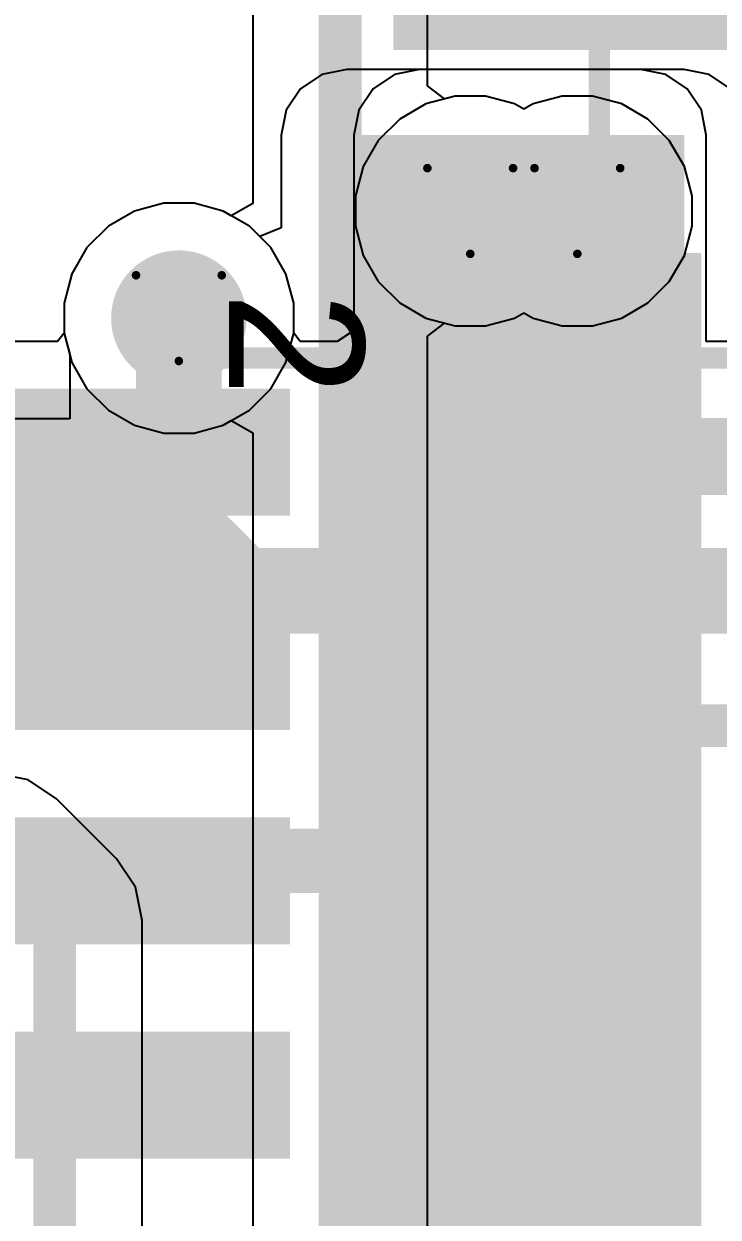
# Model space of a CAD drawing. Header units: inches. Extents: x -21 to 276, y -5 to 220.
# Drawn here: x 58.21 to 62.33, y 70.09 to 77.16 of the extents above; entities that cross this region are included whole.
import ezdxf

# ---------------------------------------------------------------- set-up
doc = ezdxf.new("R2010")
doc.units = ezdxf.units.IN
for name, color, linetype in [('Bottom Layer', 5, 'Continuous'), ('Bottom Overlay', 54, 'Continuous'), ('Bottom Paste', 16, 'Continuous'), ('Bottom Solder', 6, 'Continuous'), ('Drill Drawing', 1, 'Continuous'), ('Ground', 16, 'Continuous'), ('Power + Signal', 76, 'Continuous'), ('Top Layer', 1, 'Continuous'), ('Top Overlay', 2, 'Continuous'), ('Top Paste', 8, 'Continuous'), ('Top Solder', 216, 'Continuous'), ('Via Holes', 16, 'Continuous')]:
    doc.layers.add(name, color=color, linetype=linetype)
doc.styles.add('Arial', font='', dxfattribs={"height": 0.2})
doc.styles.get('Arial').set_extended_font_data('Arial')

# ---------------------------------------------------------------- blocks, each defined once
blk = doc.blocks.new('SOIC_16_B_56')
at = {"layer": 'Bottom Layer'}
for points in [[(1.435, -0.36), (3.385, -0.36), (3.385, -0.91), (1.435, -0.91)], [(1.435, -1.63), (3.385, -1.63), (3.385, -2.18), (1.435, -2.18)], [(1.435, -2.9), (3.385, -2.9), (3.385, -3.45), (1.435, -3.45)], [(1.435, -4.17), (3.385, -4.17), (3.385, -4.72), (1.435, -4.72)]]:
    blk.add_hatch(color=5, dxfattribs=at).paths.add_polyline_path(points)
at = {"layer": 'Bottom Overlay'}
blk.add_hatch(color=54, dxfattribs=at).paths.add_polyline_path([(-1.3111, -4.6482), (-1.0317, -4.6482), (-1.0317, -4.191), (-1.3111, -4.191)])
at = {"layer": 'Bottom Paste'}
for points in [[(1.435, -0.36), (3.385, -0.36), (3.385, -0.91), (1.435, -0.91)], [(1.435, -1.63), (3.385, -1.63), (3.385, -2.18), (1.435, -2.18)], [(1.435, -2.9), (3.385, -2.9), (3.385, -3.45), (1.435, -3.45)], [(1.435, -4.17), (3.385, -4.17), (3.385, -4.72), (1.435, -4.72)]]:
    blk.add_hatch(color=16, dxfattribs=at).paths.add_polyline_path(points)
at = {"layer": 'Bottom Solder'}
for points in [[(1.3334, -0.2584), (3.4866, -0.2584), (3.4866, -1.0116), (1.3334, -1.0116)], [(1.3334, -1.5284), (3.4866, -1.5284), (3.4866, -2.2816), (1.3334, -2.2816)], [(1.3334, -2.7984), (3.4866, -2.7984), (3.4866, -3.5516), (1.3334, -3.5516)], [(1.3334, -4.0684), (3.4866, -4.0684), (3.4866, -4.8216), (1.3334, -4.8216)]]:
    blk.add_hatch(color=6, dxfattribs=at).paths.add_polyline_path(points)
at = {"layer": 'Bottom Overlay'}
for points in [[(1.9638, -4.9022, 0.127, 0.127, 0), (1.9638, -5.0022, 0.127, 0.127, 0)], [(1.9588, -5.0038, 0.127, 0.127, 0), (-2.0798, -5.0038, 0.127, 0.127, 0)]]:
    blk.add_lwpolyline(points, format="xyseb", dxfattribs=at)
for points in [[(1.932, -4.9022, 0.0635, 0.0635, 1), (1.9955, -4.9022, 0.0635, 0.0635, 1)], [(1.927, -5.0038, 0.0635, 0.0635, 1), (1.9905, -5.0038, 0.0635, 0.0635, 1)], [(1.932, -5.0022, 0.0635, 0.0635, 1), (1.9955, -5.0022, 0.0635, 0.0635, 1)]]:
    blk.add_lwpolyline(points, format="xyseb", close=True, dxfattribs=at)
blk = doc.blocks.new('91304_99_052R2_132')
at = {"layer": 'Top Layer'}
for points in [[(-11.1, 3.1), (-11.7, 3.1), (-11.7, 5.1), (-11.1, 5.1)], [(-10.3, 3.1), (-10.9, 3.1), (-10.9, 5.1), (-10.3, 5.1)], [(-9.5, 3.1), (-10.1, 3.1), (-10.1, 5.1), (-9.5, 5.1)], [(-8.7, 3.1), (-9.3, 3.1), (-9.3, 5.1), (-8.7, 5.1)], [(-7.9, 3.1), (-8.5, 3.1), (-8.5, 5.1), (-7.9, 5.1)], [(-7.1, 3.1), (-7.7, 3.1), (-7.7, 5.1), (-7.1, 5.1)], [(-6.3, 3.1), (-6.9, 3.1), (-6.9, 5.1), (-6.3, 5.1)], [(-5.5, 3.1), (-6.1, 3.1), (-6.1, 5.1), (-5.5, 5.1)]]:
    blk.add_hatch(color=1, dxfattribs=at).paths.add_polyline_path(points)
at = {"layer": 'Top Paste'}
for points in [[(-11.1, 3.1), (-11.7, 3.1), (-11.7, 5.1), (-11.1, 5.1)], [(-10.3, 3.1), (-10.9, 3.1), (-10.9, 5.1), (-10.3, 5.1)], [(-9.5, 3.1), (-10.1, 3.1), (-10.1, 5.1), (-9.5, 5.1)], [(-8.7, 3.1), (-9.3, 3.1), (-9.3, 5.1), (-8.7, 5.1)], [(-7.9, 3.1), (-8.5, 3.1), (-8.5, 5.1), (-7.9, 5.1)], [(-7.1, 3.1), (-7.7, 3.1), (-7.7, 5.1), (-7.1, 5.1)], [(-6.3, 3.1), (-6.9, 3.1), (-6.9, 5.1), (-6.3, 5.1)], [(-5.5, 3.1), (-6.1, 3.1), (-6.1, 5.1), (-5.5, 5.1)]]:
    blk.add_hatch(color=8, dxfattribs=at).paths.add_polyline_path(points)
at = {"layer": 'Top Solder'}
for points in [[(-10.9984, 2.9984), (-11.8016, 2.9984), (-11.8016, 5.2016), (-10.9984, 5.2016)], [(-10.1984, 2.9984), (-11.0016, 2.9984), (-11.0016, 5.2016), (-10.1984, 5.2016)], [(-9.3984, 2.9984), (-10.2016, 2.9984), (-10.2016, 5.2016), (-9.3984, 5.2016)], [(-8.5984, 2.9984), (-9.4016, 2.9984), (-9.4016, 5.2016), (-8.5984, 5.2016)], [(-7.7984, 2.9984), (-8.6016, 2.9984), (-8.6016, 5.2016), (-7.7984, 5.2016)], [(-6.9984, 2.9984), (-7.8016, 2.9984), (-7.8016, 5.2016), (-6.9984, 5.2016)], [(-6.1984, 2.9984), (-7.0016, 2.9984), (-7.0016, 5.2016), (-6.1984, 5.2016)], [(-5.3984, 2.9984), (-6.2016, 2.9984), (-6.2016, 5.2016), (-5.3984, 5.2016)]]:
    blk.add_hatch(color=216, dxfattribs=at).paths.add_polyline_path(points)
at = {"layer": 'Top Overlay'}
blk.add_lwpolyline([(-12.319, 4.5974, 0.127, 0.127, 0), (-15.0114, 4.5974, 0.127, 0.127, 0)], format="xyseb", dxfattribs=at)
blk.add_lwpolyline([(-12.3507, 4.5974, 0.0635, 0.0635, 1), (-12.2873, 4.5974, 0.0635, 0.0635, 1)], format="xyseb", close=True, dxfattribs=at)
at = {"layer": 'Top Overlay', "style": 'Arial'}
blk.add_text('2', height=0.8, dxfattribs=at).set_placement((-11.5721, 2.4024))
blk = doc.blocks.new('SMB__B_147')
at = {"layer": 'Bottom Overlay'}
for points in [[(3.7338, -1.347), (4.826, -1.347), (4.826, 1.6502), (3.7338, 1.6502)], [(2.5908, -1.9058), (4.826, -1.9058), (4.826, -1.2454), (2.5908, -1.2454)]]:
    blk.add_hatch(color=54, dxfattribs=at).paths.add_polyline_path(points)

msp = doc.modelspace()

# ---------------------------------------------------------------- hatches: boundary and pattern name
at = {"layer": 'Bottom Layer'}
for points in [[(60.5573, 39.7764), (61.8694, 39.7764), (61.8694, 76.4972), (60.5573, 76.4972)], [(56.6527, 73.073), (59.6876, 73.073), (59.6876, 73.914), (56.6527, 73.914)]]:
    msp.add_hatch(color=5, dxfattribs=at).paths.add_polyline_path(points)
h = msp.add_hatch(color=5, dxfattribs=at)
edge = h.paths.add_edge_path()
edge.add_arc((60.8584, 76.0476), 0.3, 0, 360)
h = msp.add_hatch(color=5, dxfattribs=at)
edge = h.paths.add_edge_path()
edge.add_arc((61.4934, 76.0476), 0.3, 0, 360)
h = msp.add_hatch(color=5, dxfattribs=at)
edge = h.paths.add_edge_path()
edge.add_arc((59.1312, 75.4126), 0.3, 0, 360)
at = {"layer": 'Bottom Solder'}
h = msp.add_hatch(color=6, dxfattribs=at)
edge = h.paths.add_edge_path()
edge.add_arc((60.8584, 76.0476), 0.4016, 0, 360)
h = msp.add_hatch(color=6, dxfattribs=at)
edge = h.paths.add_edge_path()
edge.add_arc((61.4934, 76.0476), 0.4016, 0, 360)
h = msp.add_hatch(color=6, dxfattribs=at)
edge = h.paths.add_edge_path()
edge.add_arc((59.1312, 75.4126), 0.4016, 0, 360)
at = {"layer": 'Ground'}
h = msp.add_hatch(color=16, dxfattribs=at)
edge = h.paths.add_edge_path()
edge.add_arc((60.8584, 76.0476), 0.3, 0, 360)
h = msp.add_hatch(color=16, dxfattribs=at)
edge = h.paths.add_edge_path()
edge.add_arc((61.4934, 76.0476), 0.3, 0, 360)
h = msp.add_hatch(color=16, dxfattribs=at)
edge = h.paths.add_edge_path()
edge.add_arc((59.1312, 75.4126), 0.3, 0, 360)
at = {"layer": 'Power + Signal'}
h = msp.add_hatch(color=76, dxfattribs=at)
edge = h.paths.add_edge_path()
edge.add_arc((60.8584, 76.0476), 0.3, 0, 360)
h = msp.add_hatch(color=76, dxfattribs=at)
edge = h.paths.add_edge_path()
edge.add_arc((61.4934, 76.0476), 0.3, 0, 360)
h = msp.add_hatch(color=76, dxfattribs=at)
edge = h.paths.add_edge_path()
edge.add_arc((59.1312, 75.4126), 0.3, 0, 360)
at = {"layer": 'Top Layer'}
msp.add_hatch(color=1, dxfattribs=at).paths.add_polyline_path([(60.1266, 75.1768), (62.1266, 75.1768), (62.1266, 76.4972), (60.1266, 76.4972)])
h = msp.add_hatch(color=1, dxfattribs=at)
edge = h.paths.add_edge_path()
edge.add_arc((60.8584, 76.0476), 0.3, 0, 360)
h = msp.add_hatch(color=1, dxfattribs=at)
edge = h.paths.add_edge_path()
edge.add_arc((61.4934, 76.0476), 0.3, 0, 360)
h = msp.add_hatch(color=1, dxfattribs=at)
edge = h.paths.add_edge_path()
edge.add_arc((59.1312, 75.4126), 0.3, 0, 360)
at = {"layer": 'Top Solder'}
h = msp.add_hatch(color=216, dxfattribs=at)
edge = h.paths.add_edge_path()
edge.add_arc((60.8584, 76.0476), 0.4016, 0, 360)
h = msp.add_hatch(color=216, dxfattribs=at)
edge = h.paths.add_edge_path()
edge.add_arc((61.4934, 76.0476), 0.4016, 0, 360)
h = msp.add_hatch(color=216, dxfattribs=at)
edge = h.paths.add_edge_path()
edge.add_arc((59.1312, 75.4126), 0.4016, 0, 360)
at = {"layer": 'Via Holes'}
h = msp.add_hatch(color=7, dxfattribs=at)
edge = h.paths.add_edge_path()
edge.add_arc((60.8584, 76.0476), 0.15, 0, 360)
h = msp.add_hatch(color=7, dxfattribs=at)
edge = h.paths.add_edge_path()
edge.add_arc((61.4934, 76.0476), 0.15, 0, 360)
h = msp.add_hatch(color=7, dxfattribs=at)
edge = h.paths.add_edge_path()
edge.add_arc((59.1312, 75.4126), 0.15, 0, 360)

# ---------------------------------------------------------------- linework, layer by layer
at = {"layer": 'Bottom Layer'}
for p, q in [((60.5573, 76.8857), (60.4086, 76.8561)), ((61.8694, 76.8857), (60.5573, 76.8857)), ((62.0181, 76.8561), (61.8694, 76.8857)), ((60.4086, 76.8561), (60.2826, 76.7719)), ((62.1441, 76.7719), (62.0181, 76.8561)), ((60.2826, 76.7719), (60.1984, 76.6459)), ((62.2283, 76.6459), (62.1441, 76.7719)), ((60.1984, 76.6459), (60.1688, 76.4972)), ((62.2579, 76.4972), (62.2283, 76.6459)), ((60.1688, 76.4972), (60.1688, 75.3386)), ((62.2579, 75.274), (62.2579, 76.4972)), ((59.0415, 76.0936), (58.8683, 76.0472)), ((59.2209, 76.0936), (59.0415, 76.0936)), ((59.3941, 76.0472), (59.2209, 76.0936)), ((58.8683, 76.0472), (58.7131, 75.9575)), ((59.5493, 75.9575), (59.3941, 76.0472)), ((58.7131, 75.9575), (58.5863, 75.8307)), ((59.6761, 75.8307), (59.5493, 75.9575)), ((58.5863, 75.8307), (58.4966, 75.6755)), ((59.7658, 75.6755), (59.6761, 75.8307)), ((58.4966, 75.6755), (58.4502, 75.5023)), ((59.8122, 75.5023), (59.7658, 75.6755)), ((58.4502, 75.5023), (58.4502, 75.3229)), ((59.8122, 75.3229), (59.8122, 75.5023)), ((58.4502, 75.3229), (58.4126, 75.274)), ((59.8498, 75.274), (59.8122, 75.3229)), ((60.1688, 75.3386), (60.0686, 75.274)), ((58.4126, 75.274), (57.5152, 75.274)), ((60.0686, 75.274), (59.8498, 75.274)), ((63.3492, 75.274), (62.2579, 75.274))]:
    msp.add_line(p, q, dxfattribs=at)
for points in [[(59.1312, 74.766, 0.381, 0.381, 0), (59.1312, 75.4126, 0.381, 0.381, 0)], [(58.9832, 74.618, 0.254, 0.254, 0), (59.1312, 74.766, 0.254, 0.254, 0)], [(56.9702, 74.618, 0.381, 0.381, 0), (58.7126, 74.618, 0.381, 0.381, 0)], [(58.7126, 74.618, 0.254, 0.254, 0), (58.9832, 74.618, 0.254, 0.254, 0)]]:
    msp.add_lwpolyline(points, format="xyseb", dxfattribs=at)
for points in [[(59.0359, 75.4126, 0.1905, 0.1905, 1), (59.2264, 75.4126, 0.1905, 0.1905, 1)], [(59.0359, 74.766, 0.1905, 0.1905, 1), (59.2264, 74.766, 0.1905, 0.1905, 1)], [(59.0677, 74.766, 0.127, 0.127, 1), (59.1947, 74.766, 0.127, 0.127, 1)], [(58.6173, 74.618, 0.1905, 0.1905, 1), (58.8078, 74.618, 0.1905, 0.1905, 1)], [(58.6491, 74.618, 0.127, 0.127, 1), (58.7761, 74.618, 0.127, 0.127, 1)], [(58.9197, 74.618, 0.127, 0.127, 1), (59.0467, 74.618, 0.127, 0.127, 1)], [(58.9197, 74.618, 0.127, 0.127, 1), (59.0467, 74.618, 0.127, 0.127, 1)]]:
    msp.add_lwpolyline(points, format="xyseb", close=True, dxfattribs=at)
at = {"layer": 'Drill Drawing'}
for points in [[(60.6044, 76.3016, 0.0508, 0.0508, 0), (61.1124, 76.3016, 0.0508, 0.0508, 0)], [(60.6044, 76.3016, 0.0508, 0.0508, 0), (60.8584, 75.7936, 0.0508, 0.0508, 0)], [(60.8584, 75.7936, 0.0508, 0.0508, 0), (61.1124, 76.3016, 0.0508, 0.0508, 0)], [(61.2394, 76.3016, 0.0508, 0.0508, 0), (61.7474, 76.3016, 0.0508, 0.0508, 0)], [(61.2394, 76.3016, 0.0508, 0.0508, 0), (61.4934, 75.7936, 0.0508, 0.0508, 0)], [(61.4934, 75.7936, 0.0508, 0.0508, 0), (61.7474, 76.3016, 0.0508, 0.0508, 0)], [(58.8772, 75.6666, 0.0508, 0.0508, 0), (59.3852, 75.6666, 0.0508, 0.0508, 0)], [(58.8772, 75.6666, 0.0508, 0.0508, 0), (59.1312, 75.1586, 0.0508, 0.0508, 0)], [(59.1312, 75.1586, 0.0508, 0.0508, 0), (59.3852, 75.6666, 0.0508, 0.0508, 0)]]:
    msp.add_lwpolyline(points, format="xyseb", dxfattribs=at)
for points in [[(60.5917, 76.3016, 0.0254, 0.0254, 1), (60.6171, 76.3016, 0.0254, 0.0254, 1)], [(60.5917, 76.3016, 0.0254, 0.0254, 1), (60.6171, 76.3016, 0.0254, 0.0254, 1)], [(61.0997, 76.3016, 0.0254, 0.0254, 1), (61.1251, 76.3016, 0.0254, 0.0254, 1)], [(61.0997, 76.3016, 0.0254, 0.0254, 1), (61.1251, 76.3016, 0.0254, 0.0254, 1)], [(61.2267, 76.3016, 0.0254, 0.0254, 1), (61.2521, 76.3016, 0.0254, 0.0254, 1)], [(61.2267, 76.3016, 0.0254, 0.0254, 1), (61.2521, 76.3016, 0.0254, 0.0254, 1)], [(61.7347, 76.3016, 0.0254, 0.0254, 1), (61.7601, 76.3016, 0.0254, 0.0254, 1)], [(61.7347, 76.3016, 0.0254, 0.0254, 1), (61.7601, 76.3016, 0.0254, 0.0254, 1)], [(60.8457, 75.7936, 0.0254, 0.0254, 1), (60.8711, 75.7936, 0.0254, 0.0254, 1)], [(60.8457, 75.7936, 0.0254, 0.0254, 1), (60.8711, 75.7936, 0.0254, 0.0254, 1)], [(61.4807, 75.7936, 0.0254, 0.0254, 1), (61.5061, 75.7936, 0.0254, 0.0254, 1)], [(61.4807, 75.7936, 0.0254, 0.0254, 1), (61.5061, 75.7936, 0.0254, 0.0254, 1)], [(58.8645, 75.6666, 0.0254, 0.0254, 1), (58.8899, 75.6666, 0.0254, 0.0254, 1)], [(58.8645, 75.6666, 0.0254, 0.0254, 1), (58.8899, 75.6666, 0.0254, 0.0254, 1)], [(59.3725, 75.6666, 0.0254, 0.0254, 1), (59.3979, 75.6666, 0.0254, 0.0254, 1)], [(59.3725, 75.6666, 0.0254, 0.0254, 1), (59.3979, 75.6666, 0.0254, 0.0254, 1)], [(59.1185, 75.1586, 0.0254, 0.0254, 1), (59.1439, 75.1586, 0.0254, 0.0254, 1)], [(59.1185, 75.1586, 0.0254, 0.0254, 1), (59.1439, 75.1586, 0.0254, 0.0254, 1)]]:
    msp.add_lwpolyline(points, format="xyseb", close=True, dxfattribs=at)
at = {"layer": 'Ground'}
for p, q in [((60.7687, 76.7286), (60.5955, 76.6822)), ((60.9481, 76.7286), (60.7687, 76.7286)), ((61.1213, 76.6822), (60.9481, 76.7286)), ((61.4037, 76.7286), (61.2305, 76.6822)), ((61.5831, 76.7286), (61.4037, 76.7286)), ((61.7563, 76.6822), (61.5831, 76.7286)), ((60.5955, 76.6822), (60.4403, 76.5925)), ((61.1759, 76.6506), (61.1213, 76.6822)), ((61.2305, 76.6822), (61.1759, 76.6506)), ((61.9115, 76.5925), (61.7563, 76.6822)), ((60.4403, 76.5925), (60.3135, 76.4657)), ((62.0383, 76.4657), (61.9115, 76.5925)), ((60.3135, 76.4657), (60.2238, 76.3105)), ((62.128, 76.3105), (62.0383, 76.4657)), ((60.2238, 76.3105), (60.1774, 76.1373)), ((62.1744, 76.1373), (62.128, 76.3105)), ((59.0415, 76.0936), (58.8683, 76.0472)), ((59.2209, 76.0936), (59.0415, 76.0936)), ((59.3941, 76.0472), (59.2209, 76.0936)), ((60.1774, 76.1373), (60.1774, 75.9579)), ((62.1744, 75.9579), (62.1744, 76.1373)), ((58.8683, 76.0472), (58.7131, 75.9575)), ((59.5493, 75.9575), (59.3941, 76.0472)), ((58.7131, 75.9575), (58.5863, 75.8307)), ((59.6761, 75.8307), (59.5493, 75.9575)), ((60.1774, 75.9579), (60.2238, 75.7847)), ((62.128, 75.7847), (62.1744, 75.9579)), ((58.5863, 75.8307), (58.4966, 75.6755)), ((59.7658, 75.6755), (59.6761, 75.8307)), ((60.2238, 75.7847), (60.3135, 75.6295)), ((62.0383, 75.6295), (62.128, 75.7847)), ((58.4966, 75.6755), (58.4502, 75.5023)), ((59.8122, 75.5023), (59.7658, 75.6755)), ((60.3135, 75.6295), (60.4403, 75.5027)), ((61.9115, 75.5027), (62.0383, 75.6295)), ((58.4502, 75.5023), (58.4502, 75.3229)), ((59.8122, 75.3229), (59.8122, 75.5023)), ((60.4403, 75.5027), (60.5955, 75.413)), ((61.7563, 75.413), (61.9115, 75.5027)), ((60.5955, 75.413), (60.7687, 75.3666)), ((60.9481, 75.3666), (61.1213, 75.413)), ((61.1213, 75.413), (61.1759, 75.4446)), ((61.1759, 75.4446), (61.2305, 75.413)), ((61.2305, 75.413), (61.4037, 75.3666)), ((61.5831, 75.3666), (61.7563, 75.413)), ((58.4502, 75.3229), (58.4966, 75.1497)), ((59.7658, 75.1497), (59.8122, 75.3229)), ((60.7687, 75.3666), (60.9481, 75.3666)), ((61.4037, 75.3666), (61.5831, 75.3666)), ((58.4966, 75.1497), (58.5863, 74.9945)), ((59.6761, 74.9945), (59.7658, 75.1497)), ((58.5863, 74.9945), (58.7131, 74.8677)), ((59.5493, 74.8677), (59.6761, 74.9945)), ((58.7131, 74.8677), (58.8683, 74.778)), ((59.3941, 74.778), (59.5493, 74.8677)), ((58.8683, 74.778), (59.0415, 74.7316)), ((59.2209, 74.7316), (59.3941, 74.778)), ((59.0415, 74.7316), (59.2209, 74.7316)), ((58.2382, 72.6757), (58.04, 72.7152)), ((58.4062, 72.5635), (58.2382, 72.6757)), ((58.7608, 72.2088), (58.4062, 72.5635)), ((58.8731, 72.0408), (58.7608, 72.2088)), ((58.9126, 71.8426), (58.8731, 72.0408)), ((58.9126, 63.7737), (58.9126, 71.8426))]:
    msp.add_line(p, q, dxfattribs=at)
for points in [[(58.04, 72.1972, 0.254, 0.254, 0), (58.3946, 71.8426, 0.254, 0.254, 0)], [(58.3946, 36.9316, 0.254, 0.254, 0), (58.3946, 71.8426, 0.254, 0.254, 0)]]:
    msp.add_lwpolyline(points, format="xyseb", dxfattribs=at)
msp.add_lwpolyline([(58.3311, 71.8426, 0.127, 0.127, 1), (58.4581, 71.8426, 0.127, 0.127, 1)], format="xyseb", close=True, dxfattribs=at)
msp.add_lwpolyline([(58.3311, 71.8426, 0.127, 0.127, 1), (58.4581, 71.8426, 0.127, 0.127, 1)], format="xyseb", close=True, dxfattribs=at)
at = {"layer": 'Power + Signal'}
for p, q in [((59.5689, 77.8668), (59.5689, 76.0929)), ((60.6048, 76.789), (60.6048, 77.4915)), ((60.7055, 76.7117), (60.6048, 76.789)), ((60.7687, 76.7286), (60.7055, 76.7117)), ((60.9481, 76.7286), (60.7687, 76.7286)), ((61.1213, 76.6822), (60.9481, 76.7286)), ((61.4037, 76.7286), (61.2305, 76.6822)), ((61.5831, 76.7286), (61.4037, 76.7286)), ((61.7563, 76.6822), (61.5831, 76.7286)), ((61.1759, 76.6506), (61.1213, 76.6822)), ((61.2305, 76.6822), (61.1759, 76.6506)), ((61.9115, 76.5925), (61.7563, 76.6822)), ((62.0383, 76.4657), (61.9115, 76.5925)), ((62.128, 76.3105), (62.0383, 76.4657)), ((62.1744, 76.1373), (62.128, 76.3105)), ((59.0415, 76.0936), (58.8683, 76.0472)), ((59.2209, 76.0936), (59.0415, 76.0936)), ((59.3941, 76.0472), (59.2209, 76.0936)), ((59.5689, 76.0929), (59.4419, 76.0196)), ((62.1744, 75.9579), (62.1744, 76.1373)), ((58.8683, 76.0472), (58.7131, 75.9575)), ((59.4419, 76.0196), (59.3941, 76.0472)), ((58.7131, 75.9575), (58.5863, 75.8307)), ((62.128, 75.7847), (62.1744, 75.9579)), ((58.5863, 75.8307), (58.4966, 75.6755)), ((62.0383, 75.6295), (62.128, 75.7847)), ((58.4966, 75.6755), (58.4502, 75.5023)), ((61.9115, 75.5027), (62.0383, 75.6295)), ((58.4502, 75.5023), (58.4502, 75.3229)), ((61.7563, 75.413), (61.9115, 75.5027)), ((60.6048, 75.3062), (60.7055, 75.3835)), ((60.7055, 75.3835), (60.7687, 75.3666)), ((60.9481, 75.3666), (61.1213, 75.413)), ((61.1213, 75.413), (61.1759, 75.4446)), ((61.1759, 75.4446), (61.2305, 75.413)), ((61.2305, 75.413), (61.4037, 75.3666)), ((61.5831, 75.3666), (61.7563, 75.413)), ((58.4502, 75.3229), (58.4966, 75.1497)), ((60.7687, 75.3666), (60.9481, 75.3666)), ((61.4037, 75.3666), (61.5831, 75.3666)), ((60.6048, 66.7127), (60.6048, 75.3062)), ((58.4966, 75.1497), (58.5863, 74.9945)), ((58.5863, 74.9945), (58.7131, 74.8677)), ((58.7131, 74.8677), (58.8683, 74.778)), ((58.8683, 74.778), (59.0415, 74.7316)), ((59.2209, 74.7316), (59.3941, 74.778)), ((59.3941, 74.778), (59.4419, 74.8056)), ((59.4419, 74.8056), (59.5689, 74.7323)), ((59.0415, 74.7316), (59.2209, 74.7316)), ((59.5689, 74.7323), (59.5689, 66.4982))]:
    msp.add_line(p, q, dxfattribs=at)
msp.add_lwpolyline([(60.0868, 66.4982, 0.254, 0.254, 0), (60.0868, 77.8668, 0.254, 0.254, 0)], format="xyseb", dxfattribs=at)
at = {"layer": 'Top Layer'}
for p, q in [((60.1266, 76.8857), (59.9779, 76.8561)), ((62.1266, 76.8857), (60.1266, 76.8857)), ((62.2752, 76.8561), (62.1266, 76.8857)), ((59.9779, 76.8561), (59.8519, 76.7719)), ((62.4013, 76.7719), (62.2752, 76.8561)), ((59.8519, 76.7719), (59.7677, 76.6459)), ((59.7677, 76.6459), (59.7381, 76.4972)), ((59.7381, 76.4972), (59.7381, 75.9484)), ((59.0415, 76.0936), (58.8683, 76.0472)), ((59.2209, 76.0936), (59.0415, 76.0936)), ((59.3941, 76.0472), (59.2209, 76.0936)), ((58.8683, 76.0472), (58.7131, 75.9575)), ((59.5493, 75.9575), (59.3941, 76.0472)), ((58.7131, 75.9575), (58.5863, 75.8307)), ((59.6111, 75.8958), (59.5493, 75.9575)), ((59.7381, 75.9484), (59.6111, 75.8958)), ((58.5863, 75.8307), (58.4966, 75.6755)), ((58.4966, 75.6755), (58.4502, 75.5023)), ((58.4502, 75.5023), (58.4502, 75.3229)), ((58.4502, 75.3229), (58.4838, 75.1977)), ((58.4838, 75.1977), (58.4838, 74.8154)), ((58.4838, 74.8154), (56.9139, 74.8154))]:
    msp.add_line(p, q, dxfattribs=at)
for points in [[(59.1312, 74.168, 0.508, 0.508, 0), (59.1312, 75.4126, 0.508, 0.508, 0)], [(61.1266, 74.5972, 0.2794, 0.2794, 0), (62.9132, 74.5972, 0.2794, 0.2794, 0)], [(56.9139, 74.168, 0.508, 0.508, 0), (59.1312, 74.168, 0.508, 0.508, 0)], [(59.1312, 74.168, 0.508, 0.508, 0), (59.502, 73.7972, 0.508, 0.508, 0)], [(59.502, 73.7972, 0.508, 0.508, 0), (61.1266, 73.7972, 0.508, 0.508, 0)], [(61.1266, 73.7972, 0.508, 0.508, 0), (63.9506, 73.7972, 0.508, 0.508, 0)], [(61.1266, 72.9972, 0.254, 0.254, 0), (63.9342, 72.9972, 0.254, 0.254, 0)], [(57.2505, 72.1972, 0.381, 0.381, 0), (61.1266, 72.1972, 0.381, 0.381, 0)]]:
    msp.add_lwpolyline(points, format="xyseb", dxfattribs=at)
for points in [[(59.0042, 75.4126, 0.254, 0.254, 1), (59.2582, 75.4126, 0.254, 0.254, 1)], [(61.0567, 74.5972, 0.1397, 0.1397, 1), (61.1964, 74.5972, 0.1397, 0.1397, 1)], [(59.0042, 74.168, 0.254, 0.254, 1), (59.2582, 74.168, 0.254, 0.254, 1)], [(59.0042, 74.168, 0.254, 0.254, 1), (59.2582, 74.168, 0.254, 0.254, 1)], [(59.0042, 74.168, 0.254, 0.254, 1), (59.2582, 74.168, 0.254, 0.254, 1)], [(59.375, 73.7972, 0.254, 0.254, 1), (59.629, 73.7972, 0.254, 0.254, 1)], [(59.375, 73.7972, 0.254, 0.254, 1), (59.629, 73.7972, 0.254, 0.254, 1)], [(60.9996, 73.7972, 0.254, 0.254, 1), (61.2536, 73.7972, 0.254, 0.254, 1)], [(60.9996, 73.7972, 0.254, 0.254, 1), (61.2536, 73.7972, 0.254, 0.254, 1)], [(61.0631, 72.9972, 0.127, 0.127, 1), (61.1901, 72.9972, 0.127, 0.127, 1)], [(61.0313, 72.1972, 0.1905, 0.1905, 1), (61.2218, 72.1972, 0.1905, 0.1905, 1)]]:
    msp.add_lwpolyline(points, format="xyseb", close=True, dxfattribs=at)

# ---------------------------------------------------------------- block references
for name, p, rotation in [('SMB__B_147', (62.3084, 81.828), 270), ('91304_99_052R2_132', (57.0266, 63.9972), 270), ('SOIC_16_B_56', (61.1226, 70.173), 180)]:
    msp.add_blockref(name, p, dxfattribs=dict(rotation=rotation))

doc.saveas('drawing.dxf')
